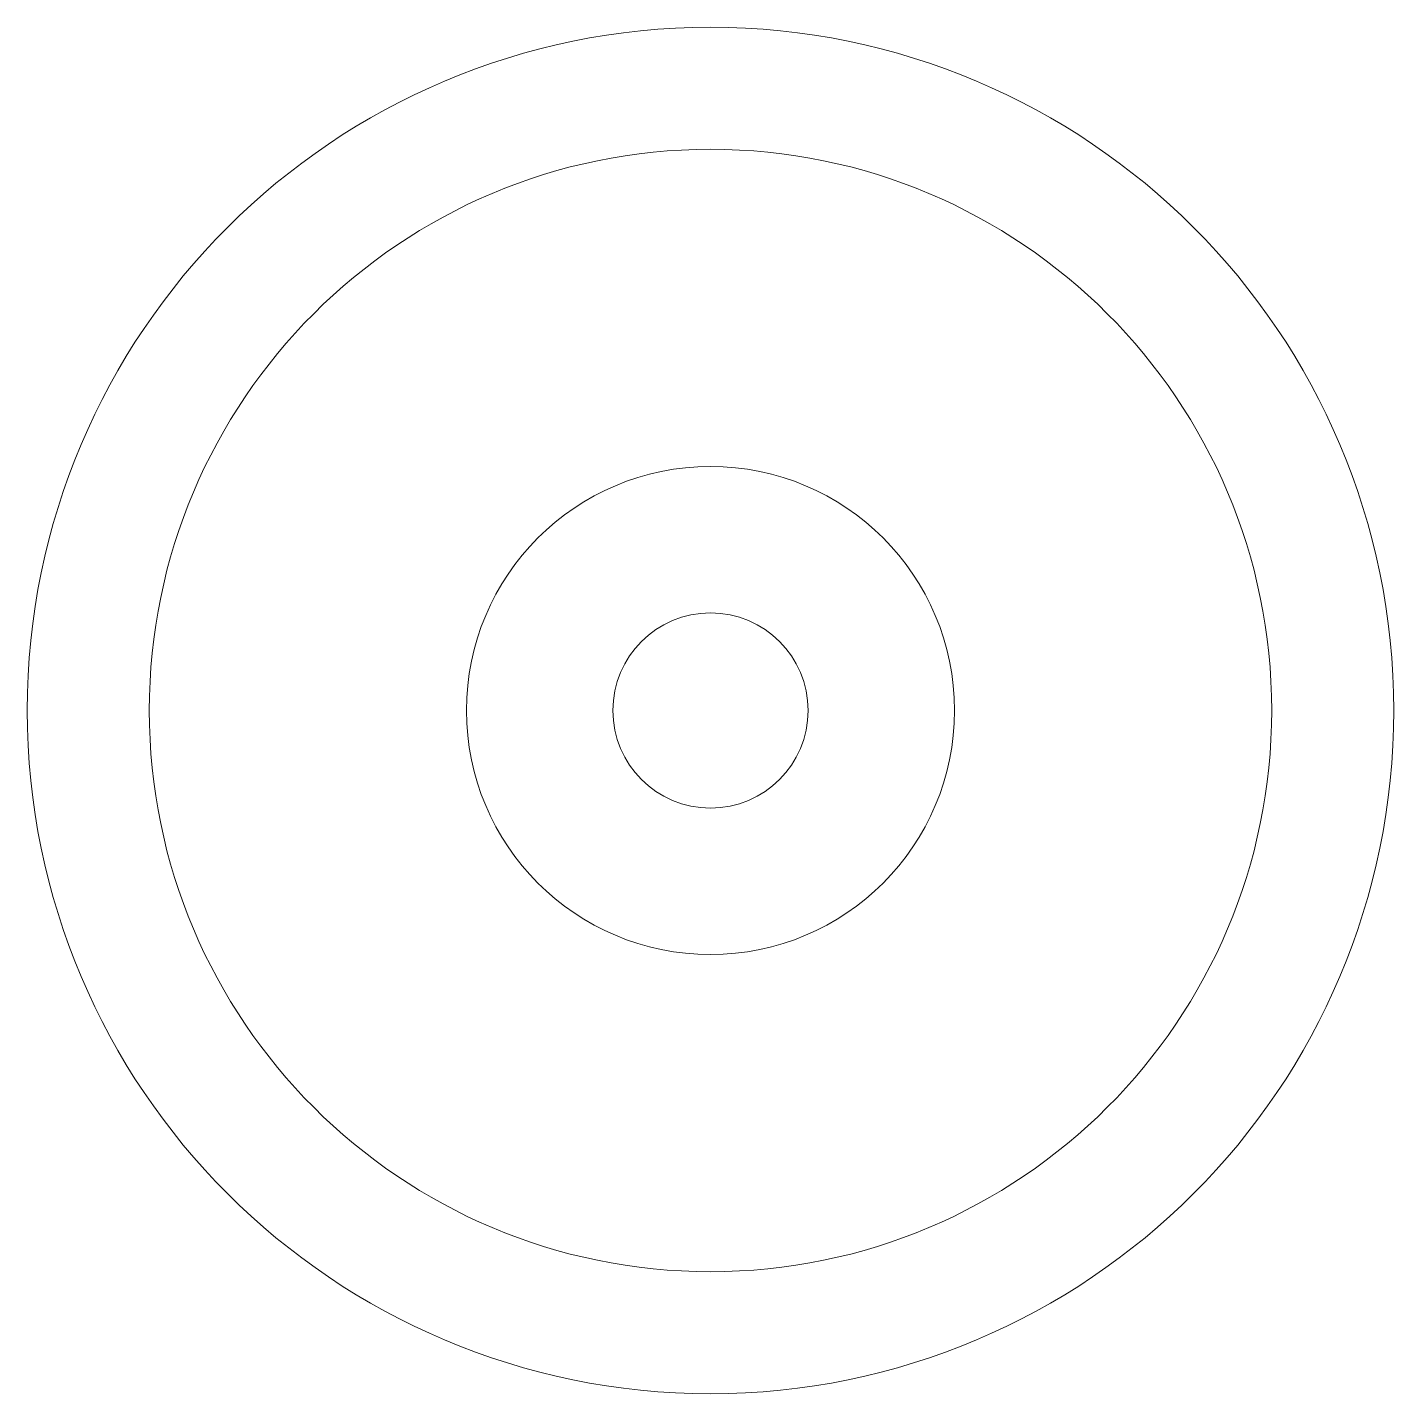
# Model space of a CAD drawing. Header units: millimetres. Extents: x -14 to 14, y -14 to 14.
import ezdxf

# ---------------------------------------------------------------- set-up
doc = ezdxf.new("R2010")
doc.units = ezdxf.units.MM
doc.layers.get('0').update_dxf_attribs({"linetype": 'CONTINUOUS', "lineweight": 0})
doc.layers.add('1', color=3, linetype='CONTINUOUS', lineweight=0)
doc.layers.add('2', color=5, linetype='CONTINUOUS', lineweight=0)

msp = doc.modelspace()

# ---------------------------------------------------------------- linework, layer by layer
msp.add_circle((0, 0), 14)
at = {"layer": '1'}
for radius in [11.5, 2]:
    msp.add_circle((0, 0), radius, dxfattribs=at)
at = {"layer": '2'}
for radius in [5, 2]:
    msp.add_circle((0, 0), radius, dxfattribs=at)

doc.saveas('drawing.dxf')
